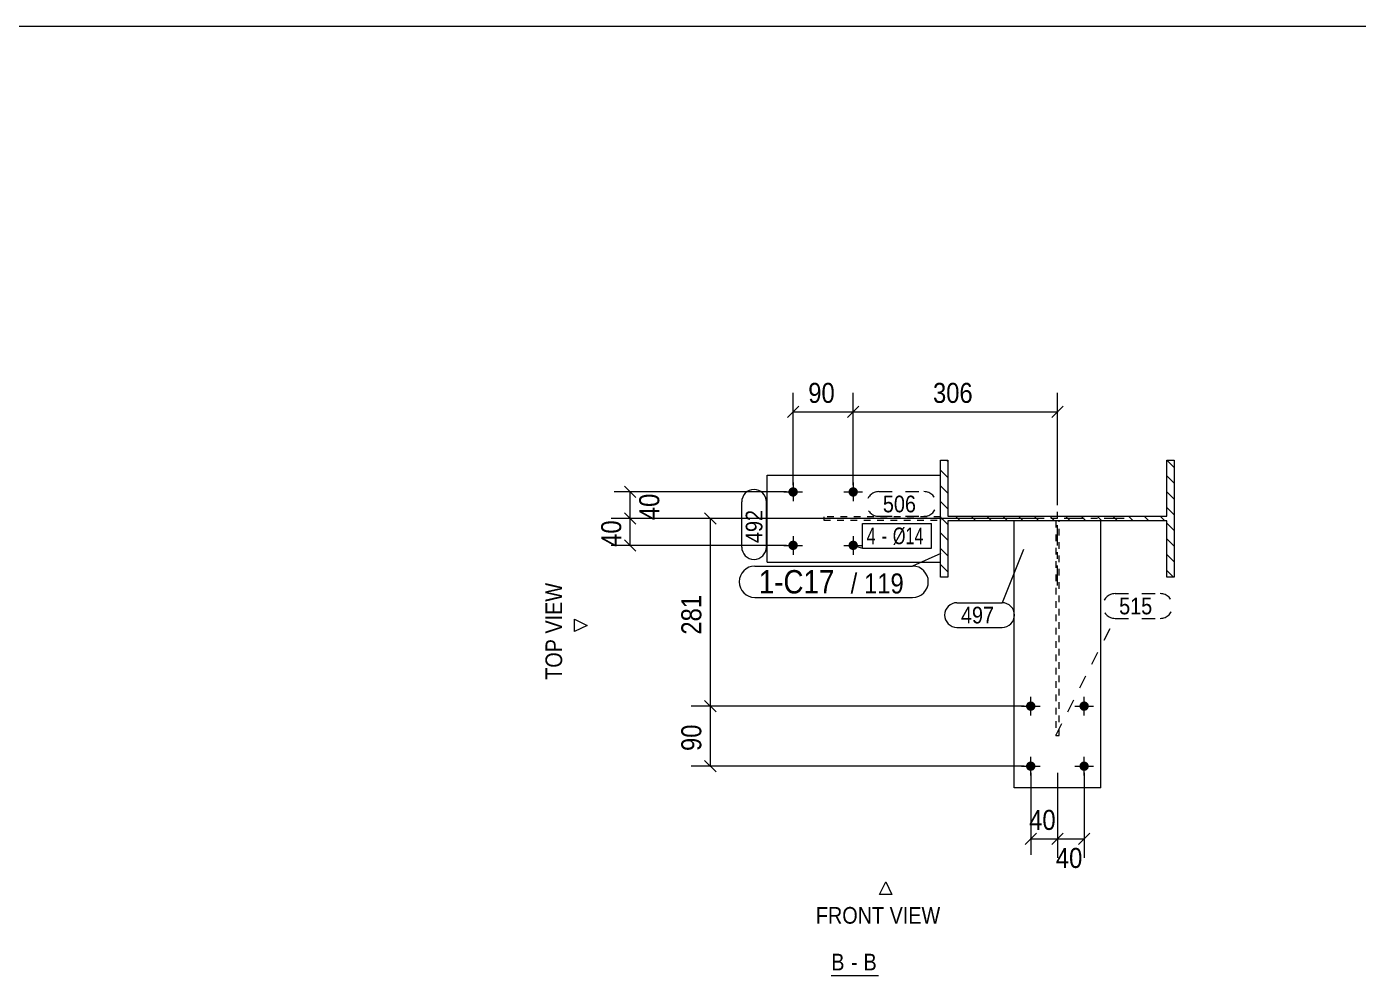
# Model space of a CAD drawing. Header units: millimetres. Extents: x 2 to 825, y 1 to 579.
# Drawn here: x 426 to 625.5, y 436.8 to 579 of the extents above; entities that cross this region are included whole.
import ezdxf

# ---------------------------------------------------------------- set-up
doc = ezdxf.new("R2010")
doc.units = ezdxf.units.MM
for name, pattern in [('XKITLINE00', [0]), ('XKITLINE01', [4, 1, -1, 1, -1]), ('XKITLINE02', [4, 2, -2]), ('XKITLINE03', [6, 3, -1, 1, -1])]:
    doc.linetypes.add(name, pattern=pattern)
for name, color, linetype, lineweight in [('Bolt', 3, 'Continuous', 0), ('BoltMark', 7, 'Continuous', 0), ('Dimensions', 7, 'Continuous', 0), ('DrawingSheet', 5, 'Continuous', 0), ('OtherObjectType', 7, 'Continuous', 0), ('Part', 2, 'Continuous', 0), ('PartMark', 7, 'Continuous', 0)]:
    doc.layers.add(name, color=color, linetype=linetype, lineweight=lineweight)
doc.styles.add('ARIAL', font='ARIAL.TTF')
doc.styles.add('ARIAL_NARROW', font='ARIALN.TTF')

# ---------------------------------------------------------------- blocks, each defined once
blk = doc.blocks.new('*A5')
at = {"layer": 'Part', "color": 7, "linetype": 'XKITLINE00', "lineweight": 0}
for p, q in [((563.99, 513.81), (563.79, 514.01)), ((597.89, 512.91), (596.79, 514.01)), ((563.99, 511.45), (562.89, 512.55)), ((597.89, 510.56), (596.79, 511.66)), ((563.99, 509.1), (562.89, 510.2)), ((597.89, 508.2), (596.79, 509.3)), ((563.99, 506.74), (562.89, 507.84)), ((597.89, 505.84), (596.79, 506.94)), ((563.99, 504.38), (562.89, 505.48)), ((565.81, 504.91), (565.11, 505.61)), ((568.17, 504.91), (567.47, 505.61)), ((570.53, 504.91), (569.83, 505.61)), ((572.89, 504.91), (572.19, 505.61)), ((575.24, 504.91), (574.54, 505.61)), ((577.6, 504.91), (576.9, 505.61)), ((579.96, 504.91), (579.26, 505.61)), ((582.32, 504.91), (581.62, 505.61)), ((584.67, 504.91), (583.97, 505.61)), ((587.03, 504.91), (586.33, 505.61)), ((589.39, 504.91), (588.69, 505.61)), ((591.75, 504.91), (591.05, 505.61)), ((594.1, 504.91), (593.4, 505.61)), ((596.46, 504.91), (595.76, 505.61)), ((563.99, 502.02), (562.89, 503.12)), ((597.89, 503.48), (596.79, 504.58)), ((597.89, 501.13), (596.79, 502.23)), ((563.99, 499.67), (562.89, 500.77)), ((597.89, 498.77), (596.79, 499.87)), ((563.99, 497.31), (562.89, 498.41)), ((597.79, 496.51), (596.79, 497.51))]:
    blk.add_line(p, q, dxfattribs=at)
blk = doc.blocks.new('*A107')
at = {"layer": 'Bolt'}
for points in [[(575.69, 477.2), (575.69, 477.23), (575.7, 477.27), (575.7, 477.3), (575.71, 477.33), (575.72, 477.37), (575.73, 477.4), (575.74, 477.43), (575.76, 477.46), (575.77, 477.49), (575.79, 477.52), (575.81, 477.55), (575.83, 477.58), (575.85, 477.61), (575.87, 477.63), (575.89, 477.66), (575.92, 477.68), (575.95, 477.7), (575.97, 477.73), (576, 477.74), (576.03, 477.76), (576.06, 477.78), (576.09, 477.8), (576.12, 477.81), (576.15, 477.82), (576.19, 477.83), (576.22, 477.84), (576.25, 477.85), (576.29, 477.86), (576.32, 477.86), (576.35, 477.86), (576.39, 477.86), (576.42, 477.86), (576.46, 477.86), (576.49, 477.86), (576.53, 477.85), (576.56, 477.84), (576.59, 477.83), (576.62, 477.82), (576.66, 477.81), (576.69, 477.8), (576.72, 477.78), (576.75, 477.76), (576.78, 477.74), (576.81, 477.73), (576.83, 477.7), (576.86, 477.68), (576.88, 477.66), (576.91, 477.63), (576.93, 477.61), (576.95, 477.58), (576.97, 477.55), (576.99, 477.52), (577.01, 477.49), (577.02, 477.46), (577.04, 477.43), (577.05, 477.4), (577.06, 477.37), (577.07, 477.33), (577.08, 477.3), (577.08, 477.27), (577.09, 477.23), (577.09, 477.2), (577.09, 477.16), (577.09, 477.13), (577.09, 477.09), (577.08, 477.06), (577.08, 477.03), (577.07, 476.99), (577.06, 476.96), (577.05, 476.93), (577.04, 476.9), (577.02, 476.86), (577.01, 476.83), (576.99, 476.8), (576.97, 476.77), (576.95, 476.75), (576.93, 476.72), (576.91, 476.69), (576.88, 476.67), (576.86, 476.64), (576.83, 476.62), (576.81, 476.6), (576.78, 476.58), (576.75, 476.56), (576.72, 476.55), (576.69, 476.53), (576.66, 476.52), (576.62, 476.5), (576.59, 476.49), (576.56, 476.48), (576.53, 476.48), (576.49, 476.47), (576.46, 476.47), (576.42, 476.46), (576.39, 476.46), (576.35, 476.46), (576.32, 476.47), (576.29, 476.47), (576.25, 476.48), (576.22, 476.48), (576.19, 476.49), (576.15, 476.5), (576.12, 476.52), (576.09, 476.53), (576.06, 476.55), (576.03, 476.56), (576, 476.58), (575.97, 476.6), (575.95, 476.62), (575.92, 476.64), (575.89, 476.67), (575.87, 476.69), (575.85, 476.72), (575.83, 476.75), (575.81, 476.77), (575.79, 476.8), (575.77, 476.83), (575.76, 476.86), (575.74, 476.9), (575.73, 476.93), (575.72, 476.96), (575.71, 476.99), (575.7, 477.03), (575.7, 477.06), (575.69, 477.09), (575.69, 477.13), (575.69, 477.16)], [(583.69, 477.2), (583.69, 477.23), (583.7, 477.27), (583.7, 477.3), (583.71, 477.33), (583.72, 477.37), (583.73, 477.4), (583.74, 477.43), (583.76, 477.46), (583.77, 477.49), (583.79, 477.52), (583.81, 477.55), (583.83, 477.58), (583.85, 477.61), (583.87, 477.63), (583.89, 477.66), (583.92, 477.68), (583.95, 477.7), (583.97, 477.73), (584, 477.74), (584.03, 477.76), (584.06, 477.78), (584.09, 477.8), (584.12, 477.81), (584.15, 477.82), (584.19, 477.83), (584.22, 477.84), (584.25, 477.85), (584.29, 477.86), (584.32, 477.86), (584.35, 477.86), (584.39, 477.86), (584.42, 477.86), (584.46, 477.86), (584.49, 477.86), (584.53, 477.85), (584.56, 477.84), (584.59, 477.83), (584.62, 477.82), (584.66, 477.81), (584.69, 477.8), (584.72, 477.78), (584.75, 477.76), (584.78, 477.74), (584.81, 477.73), (584.83, 477.7), (584.86, 477.68), (584.88, 477.66), (584.91, 477.63), (584.93, 477.61), (584.95, 477.58), (584.97, 477.55), (584.99, 477.52), (585.01, 477.49), (585.02, 477.46), (585.04, 477.43), (585.05, 477.4), (585.06, 477.37), (585.07, 477.33), (585.08, 477.3), (585.08, 477.27), (585.09, 477.23), (585.09, 477.2), (585.09, 477.16), (585.09, 477.13), (585.09, 477.09), (585.08, 477.06), (585.08, 477.03), (585.07, 476.99), (585.06, 476.96), (585.05, 476.93), (585.04, 476.9), (585.02, 476.86), (585.01, 476.83), (584.99, 476.8), (584.97, 476.77), (584.95, 476.75), (584.93, 476.72), (584.91, 476.69), (584.88, 476.67), (584.86, 476.64), (584.83, 476.62), (584.81, 476.6), (584.78, 476.58), (584.75, 476.56), (584.72, 476.55), (584.69, 476.53), (584.66, 476.52), (584.62, 476.5), (584.59, 476.49), (584.56, 476.48), (584.53, 476.48), (584.49, 476.47), (584.46, 476.47), (584.42, 476.46), (584.39, 476.46), (584.35, 476.46), (584.32, 476.47), (584.29, 476.47), (584.25, 476.48), (584.22, 476.48), (584.19, 476.49), (584.15, 476.5), (584.12, 476.52), (584.09, 476.53), (584.06, 476.55), (584.03, 476.56), (584, 476.58), (583.97, 476.6), (583.95, 476.62), (583.92, 476.64), (583.89, 476.67), (583.87, 476.69), (583.85, 476.72), (583.83, 476.75), (583.81, 476.77), (583.79, 476.8), (583.77, 476.83), (583.76, 476.86), (583.74, 476.9), (583.73, 476.93), (583.72, 476.96), (583.71, 476.99), (583.7, 477.03), (583.7, 477.06), (583.69, 477.09), (583.69, 477.13), (583.69, 477.16)], [(575.69, 468.2), (575.69, 468.23), (575.7, 468.27), (575.7, 468.3), (575.71, 468.33), (575.72, 468.37), (575.73, 468.4), (575.74, 468.43), (575.76, 468.46), (575.77, 468.49), (575.79, 468.52), (575.81, 468.55), (575.83, 468.58), (575.85, 468.61), (575.87, 468.63), (575.89, 468.66), (575.92, 468.68), (575.95, 468.7), (575.97, 468.73), (576, 468.74), (576.03, 468.76), (576.06, 468.78), (576.09, 468.8), (576.12, 468.81), (576.15, 468.82), (576.19, 468.83), (576.22, 468.84), (576.25, 468.85), (576.29, 468.86), (576.32, 468.86), (576.35, 468.86), (576.39, 468.86), (576.42, 468.86), (576.46, 468.86), (576.49, 468.86), (576.53, 468.85), (576.56, 468.84), (576.59, 468.83), (576.62, 468.82), (576.66, 468.81), (576.69, 468.8), (576.72, 468.78), (576.75, 468.76), (576.78, 468.74), (576.81, 468.73), (576.83, 468.7), (576.86, 468.68), (576.88, 468.66), (576.91, 468.63), (576.93, 468.61), (576.95, 468.58), (576.97, 468.55), (576.99, 468.52), (577.01, 468.49), (577.02, 468.46), (577.04, 468.43), (577.05, 468.4), (577.06, 468.37), (577.07, 468.33), (577.08, 468.3), (577.08, 468.27), (577.09, 468.23), (577.09, 468.2), (577.09, 468.16), (577.09, 468.13), (577.09, 468.09), (577.08, 468.06), (577.08, 468.03), (577.07, 467.99), (577.06, 467.96), (577.05, 467.93), (577.04, 467.9), (577.02, 467.86), (577.01, 467.83), (576.99, 467.8), (576.97, 467.77), (576.95, 467.75), (576.93, 467.72), (576.91, 467.69), (576.88, 467.67), (576.86, 467.64), (576.83, 467.62), (576.81, 467.6), (576.78, 467.58), (576.75, 467.56), (576.72, 467.55), (576.69, 467.53), (576.66, 467.52), (576.62, 467.5), (576.59, 467.49), (576.56, 467.48), (576.53, 467.48), (576.49, 467.47), (576.46, 467.47), (576.42, 467.46), (576.39, 467.46), (576.35, 467.46), (576.32, 467.47), (576.29, 467.47), (576.25, 467.48), (576.22, 467.48), (576.19, 467.49), (576.15, 467.5), (576.12, 467.52), (576.09, 467.53), (576.06, 467.55), (576.03, 467.56), (576, 467.58), (575.97, 467.6), (575.95, 467.62), (575.92, 467.64), (575.89, 467.67), (575.87, 467.69), (575.85, 467.72), (575.83, 467.75), (575.81, 467.77), (575.79, 467.8), (575.77, 467.83), (575.76, 467.86), (575.74, 467.9), (575.73, 467.93), (575.72, 467.96), (575.71, 467.99), (575.7, 468.03), (575.7, 468.06), (575.69, 468.09), (575.69, 468.13), (575.69, 468.16)], [(583.69, 468.2), (583.69, 468.23), (583.7, 468.27), (583.7, 468.3), (583.71, 468.33), (583.72, 468.37), (583.73, 468.4), (583.74, 468.43), (583.76, 468.46), (583.77, 468.49), (583.79, 468.52), (583.81, 468.55), (583.83, 468.58), (583.85, 468.61), (583.87, 468.63), (583.89, 468.66), (583.92, 468.68), (583.95, 468.7), (583.97, 468.73), (584, 468.74), (584.03, 468.76), (584.06, 468.78), (584.09, 468.8), (584.12, 468.81), (584.15, 468.82), (584.19, 468.83), (584.22, 468.84), (584.25, 468.85), (584.29, 468.86), (584.32, 468.86), (584.35, 468.86), (584.39, 468.86), (584.42, 468.86), (584.46, 468.86), (584.49, 468.86), (584.53, 468.85), (584.56, 468.84), (584.59, 468.83), (584.62, 468.82), (584.66, 468.81), (584.69, 468.8), (584.72, 468.78), (584.75, 468.76), (584.78, 468.74), (584.81, 468.73), (584.83, 468.7), (584.86, 468.68), (584.88, 468.66), (584.91, 468.63), (584.93, 468.61), (584.95, 468.58), (584.97, 468.55), (584.99, 468.52), (585.01, 468.49), (585.02, 468.46), (585.04, 468.43), (585.05, 468.4), (585.06, 468.37), (585.07, 468.33), (585.08, 468.3), (585.08, 468.27), (585.09, 468.23), (585.09, 468.2), (585.09, 468.16), (585.09, 468.13), (585.09, 468.09), (585.08, 468.06), (585.08, 468.03), (585.07, 467.99), (585.06, 467.96), (585.05, 467.93), (585.04, 467.9), (585.02, 467.86), (585.01, 467.83), (584.99, 467.8), (584.97, 467.77), (584.95, 467.75), (584.93, 467.72), (584.91, 467.69), (584.88, 467.67), (584.86, 467.64), (584.83, 467.62), (584.81, 467.6), (584.78, 467.58), (584.75, 467.56), (584.72, 467.55), (584.69, 467.53), (584.66, 467.52), (584.62, 467.5), (584.59, 467.49), (584.56, 467.48), (584.53, 467.48), (584.49, 467.47), (584.46, 467.47), (584.42, 467.46), (584.39, 467.46), (584.35, 467.46), (584.32, 467.47), (584.29, 467.47), (584.25, 467.48), (584.22, 467.48), (584.19, 467.49), (584.15, 467.5), (584.12, 467.52), (584.09, 467.53), (584.06, 467.55), (584.03, 467.56), (584, 467.58), (583.97, 467.6), (583.95, 467.62), (583.92, 467.64), (583.89, 467.67), (583.87, 467.69), (583.85, 467.72), (583.83, 467.75), (583.81, 467.77), (583.79, 467.8), (583.77, 467.83), (583.76, 467.86), (583.74, 467.9), (583.73, 467.93), (583.72, 467.96), (583.71, 467.99), (583.7, 468.03), (583.7, 468.06), (583.69, 468.09), (583.69, 468.13), (583.69, 468.16)]]:
    blk.add_hatch(color=3, dxfattribs=at).paths.add_polyline_path(points, flags=17)
at = {"layer": 'Bolt', "color": 3, "linetype": 'XKITLINE00', "lineweight": 0}
for p, q in [((574.99, 477.16), (577.79, 477.16)), ((576.39, 475.76), (576.39, 478.56)), ((582.99, 477.16), (585.79, 477.16)), ((584.39, 475.76), (584.39, 478.56)), ((576.39, 466.76), (576.39, 469.56)), ((584.39, 466.76), (584.39, 469.56)), ((574.99, 468.16), (577.79, 468.16)), ((582.99, 468.16), (585.79, 468.16))]:
    blk.add_line(p, q, dxfattribs=at)
blk = doc.blocks.new('*A108')
at = {"layer": 'Bolt'}
for points in [[(540.82, 509.96), (540.86, 509.96), (540.89, 509.96), (540.93, 509.95), (540.96, 509.94), (540.99, 509.93), (541.02, 509.92), (541.06, 509.91), (541.09, 509.9), (541.12, 509.88), (541.15, 509.86), (541.18, 509.84), (541.21, 509.83), (541.23, 509.8), (541.26, 509.78), (541.28, 509.76), (541.31, 509.73), (541.33, 509.71), (541.35, 509.68), (541.37, 509.65), (541.39, 509.62), (541.41, 509.59), (541.42, 509.56), (541.44, 509.53), (541.45, 509.5), (541.46, 509.47), (541.47, 509.43), (541.48, 509.4), (541.48, 509.37), (541.49, 509.33), (541.49, 509.3), (541.49, 509.26), (541.49, 509.23), (541.49, 509.19), (541.48, 509.16), (541.48, 509.13), (541.47, 509.09), (541.46, 509.06), (541.45, 509.03), (541.44, 509), (541.42, 508.96), (541.41, 508.93), (541.39, 508.9), (541.37, 508.87), (541.35, 508.85), (541.33, 508.82), (541.31, 508.79), (541.28, 508.77), (541.26, 508.74), (541.23, 508.72), (541.21, 508.7), (541.18, 508.68), (541.15, 508.66), (541.12, 508.65), (541.09, 508.63), (541.06, 508.62), (541.02, 508.6), (540.99, 508.59), (540.96, 508.58), (540.93, 508.58), (540.89, 508.57), (540.86, 508.57), (540.82, 508.56), (540.79, 508.56), (540.75, 508.56), (540.72, 508.57), (540.69, 508.57), (540.65, 508.58), (540.62, 508.58), (540.59, 508.59), (540.55, 508.6), (540.52, 508.62), (540.49, 508.63), (540.46, 508.65), (540.43, 508.66), (540.4, 508.68), (540.37, 508.7), (540.34, 508.72), (540.32, 508.74), (540.29, 508.77), (540.27, 508.79), (540.25, 508.82), (540.23, 508.85), (540.21, 508.87), (540.19, 508.9), (540.17, 508.93), (540.16, 508.96), (540.14, 509), (540.13, 509.03), (540.12, 509.06), (540.11, 509.09), (540.1, 509.13), (540.1, 509.16), (540.09, 509.19), (540.09, 509.23), (540.09, 509.26), (540.09, 509.3), (540.09, 509.33), (540.1, 509.37), (540.1, 509.4), (540.11, 509.43), (540.12, 509.47), (540.13, 509.5), (540.14, 509.53), (540.16, 509.56), (540.17, 509.59), (540.19, 509.62), (540.21, 509.65), (540.23, 509.68), (540.25, 509.71), (540.27, 509.73), (540.29, 509.76), (540.32, 509.78), (540.34, 509.8), (540.37, 509.83), (540.4, 509.84), (540.43, 509.86), (540.46, 509.88), (540.49, 509.9), (540.52, 509.91), (540.55, 509.92), (540.59, 509.93), (540.62, 509.94), (540.65, 509.95), (540.69, 509.96), (540.72, 509.96), (540.75, 509.96), (540.79, 509.96)], [(549.82, 509.96), (549.86, 509.96), (549.89, 509.96), (549.93, 509.95), (549.96, 509.94), (549.99, 509.93), (550.02, 509.92), (550.06, 509.91), (550.09, 509.9), (550.12, 509.88), (550.15, 509.86), (550.18, 509.84), (550.21, 509.83), (550.23, 509.8), (550.26, 509.78), (550.28, 509.76), (550.31, 509.73), (550.33, 509.71), (550.35, 509.68), (550.37, 509.65), (550.39, 509.62), (550.41, 509.59), (550.42, 509.56), (550.44, 509.53), (550.45, 509.5), (550.46, 509.47), (550.47, 509.43), (550.48, 509.4), (550.48, 509.37), (550.49, 509.33), (550.49, 509.3), (550.49, 509.26), (550.49, 509.23), (550.49, 509.19), (550.48, 509.16), (550.48, 509.13), (550.47, 509.09), (550.46, 509.06), (550.45, 509.03), (550.44, 509), (550.42, 508.96), (550.41, 508.93), (550.39, 508.9), (550.37, 508.87), (550.35, 508.85), (550.33, 508.82), (550.31, 508.79), (550.28, 508.77), (550.26, 508.74), (550.23, 508.72), (550.21, 508.7), (550.18, 508.68), (550.15, 508.66), (550.12, 508.65), (550.09, 508.63), (550.06, 508.62), (550.02, 508.6), (549.99, 508.59), (549.96, 508.58), (549.93, 508.58), (549.89, 508.57), (549.86, 508.57), (549.82, 508.56), (549.79, 508.56), (549.75, 508.56), (549.72, 508.57), (549.69, 508.57), (549.65, 508.58), (549.62, 508.58), (549.59, 508.59), (549.55, 508.6), (549.52, 508.62), (549.49, 508.63), (549.46, 508.65), (549.43, 508.66), (549.4, 508.68), (549.37, 508.7), (549.34, 508.72), (549.32, 508.74), (549.29, 508.77), (549.27, 508.79), (549.25, 508.82), (549.23, 508.85), (549.21, 508.87), (549.19, 508.9), (549.17, 508.93), (549.16, 508.96), (549.14, 509), (549.13, 509.03), (549.12, 509.06), (549.11, 509.09), (549.1, 509.13), (549.1, 509.16), (549.09, 509.19), (549.09, 509.23), (549.09, 509.26), (549.09, 509.3), (549.09, 509.33), (549.1, 509.37), (549.1, 509.4), (549.11, 509.43), (549.12, 509.47), (549.13, 509.5), (549.14, 509.53), (549.16, 509.56), (549.17, 509.59), (549.19, 509.62), (549.21, 509.65), (549.23, 509.68), (549.25, 509.71), (549.27, 509.73), (549.29, 509.76), (549.32, 509.78), (549.34, 509.8), (549.37, 509.83), (549.4, 509.84), (549.43, 509.86), (549.46, 509.88), (549.49, 509.9), (549.52, 509.91), (549.55, 509.92), (549.59, 509.93), (549.62, 509.94), (549.65, 509.95), (549.69, 509.96), (549.72, 509.96), (549.75, 509.96), (549.79, 509.96)], [(540.82, 501.96), (540.86, 501.96), (540.89, 501.96), (540.93, 501.95), (540.96, 501.94), (540.99, 501.93), (541.02, 501.92), (541.06, 501.91), (541.09, 501.9), (541.12, 501.88), (541.15, 501.86), (541.18, 501.84), (541.21, 501.83), (541.23, 501.8), (541.26, 501.78), (541.28, 501.76), (541.31, 501.73), (541.33, 501.71), (541.35, 501.68), (541.37, 501.65), (541.39, 501.62), (541.41, 501.59), (541.42, 501.56), (541.44, 501.53), (541.45, 501.5), (541.46, 501.47), (541.47, 501.43), (541.48, 501.4), (541.48, 501.37), (541.49, 501.33), (541.49, 501.3), (541.49, 501.26), (541.49, 501.23), (541.49, 501.19), (541.48, 501.16), (541.48, 501.13), (541.47, 501.09), (541.46, 501.06), (541.45, 501.03), (541.44, 501), (541.42, 500.96), (541.41, 500.93), (541.39, 500.9), (541.37, 500.87), (541.35, 500.85), (541.33, 500.82), (541.31, 500.79), (541.28, 500.77), (541.26, 500.74), (541.23, 500.72), (541.21, 500.7), (541.18, 500.68), (541.15, 500.66), (541.12, 500.65), (541.09, 500.63), (541.06, 500.62), (541.02, 500.6), (540.99, 500.59), (540.96, 500.58), (540.93, 500.58), (540.89, 500.57), (540.86, 500.57), (540.82, 500.56), (540.79, 500.56), (540.75, 500.56), (540.72, 500.57), (540.69, 500.57), (540.65, 500.58), (540.62, 500.58), (540.59, 500.59), (540.55, 500.6), (540.52, 500.62), (540.49, 500.63), (540.46, 500.65), (540.43, 500.66), (540.4, 500.68), (540.37, 500.7), (540.34, 500.72), (540.32, 500.74), (540.29, 500.77), (540.27, 500.79), (540.25, 500.82), (540.23, 500.85), (540.21, 500.87), (540.19, 500.9), (540.17, 500.93), (540.16, 500.96), (540.14, 501), (540.13, 501.03), (540.12, 501.06), (540.11, 501.09), (540.1, 501.13), (540.1, 501.16), (540.09, 501.19), (540.09, 501.23), (540.09, 501.26), (540.09, 501.3), (540.09, 501.33), (540.1, 501.37), (540.1, 501.4), (540.11, 501.43), (540.12, 501.47), (540.13, 501.5), (540.14, 501.53), (540.16, 501.56), (540.17, 501.59), (540.19, 501.62), (540.21, 501.65), (540.23, 501.68), (540.25, 501.71), (540.27, 501.73), (540.29, 501.76), (540.32, 501.78), (540.34, 501.8), (540.37, 501.83), (540.4, 501.84), (540.43, 501.86), (540.46, 501.88), (540.49, 501.9), (540.52, 501.91), (540.55, 501.92), (540.59, 501.93), (540.62, 501.94), (540.65, 501.95), (540.69, 501.96), (540.72, 501.96), (540.75, 501.96), (540.79, 501.96)], [(549.82, 501.96), (549.86, 501.96), (549.89, 501.96), (549.93, 501.95), (549.96, 501.94), (549.99, 501.93), (550.02, 501.92), (550.06, 501.91), (550.09, 501.9), (550.12, 501.88), (550.15, 501.86), (550.18, 501.84), (550.21, 501.83), (550.23, 501.8), (550.26, 501.78), (550.28, 501.76), (550.31, 501.73), (550.33, 501.71), (550.35, 501.68), (550.37, 501.65), (550.39, 501.62), (550.41, 501.59), (550.42, 501.56), (550.44, 501.53), (550.45, 501.5), (550.46, 501.47), (550.47, 501.43), (550.48, 501.4), (550.48, 501.37), (550.49, 501.33), (550.49, 501.3), (550.49, 501.26), (550.49, 501.23), (550.49, 501.19), (550.48, 501.16), (550.48, 501.13), (550.47, 501.09), (550.46, 501.06), (550.45, 501.03), (550.44, 501), (550.42, 500.96), (550.41, 500.93), (550.39, 500.9), (550.37, 500.87), (550.35, 500.85), (550.33, 500.82), (550.31, 500.79), (550.28, 500.77), (550.26, 500.74), (550.23, 500.72), (550.21, 500.7), (550.18, 500.68), (550.15, 500.66), (550.12, 500.65), (550.09, 500.63), (550.06, 500.62), (550.02, 500.6), (549.99, 500.59), (549.96, 500.58), (549.93, 500.58), (549.89, 500.57), (549.86, 500.57), (549.82, 500.56), (549.79, 500.56), (549.75, 500.56), (549.72, 500.57), (549.69, 500.57), (549.65, 500.58), (549.62, 500.58), (549.59, 500.59), (549.55, 500.6), (549.52, 500.62), (549.49, 500.63), (549.46, 500.65), (549.43, 500.66), (549.4, 500.68), (549.37, 500.7), (549.34, 500.72), (549.32, 500.74), (549.29, 500.77), (549.27, 500.79), (549.25, 500.82), (549.23, 500.85), (549.21, 500.87), (549.19, 500.9), (549.17, 500.93), (549.16, 500.96), (549.14, 501), (549.13, 501.03), (549.12, 501.06), (549.11, 501.09), (549.1, 501.13), (549.1, 501.16), (549.09, 501.19), (549.09, 501.23), (549.09, 501.26), (549.09, 501.3), (549.09, 501.33), (549.1, 501.37), (549.1, 501.4), (549.11, 501.43), (549.12, 501.47), (549.13, 501.5), (549.14, 501.53), (549.16, 501.56), (549.17, 501.59), (549.19, 501.62), (549.21, 501.65), (549.23, 501.68), (549.25, 501.71), (549.27, 501.73), (549.29, 501.76), (549.32, 501.78), (549.34, 501.8), (549.37, 501.83), (549.4, 501.84), (549.43, 501.86), (549.46, 501.88), (549.49, 501.9), (549.52, 501.91), (549.55, 501.92), (549.59, 501.93), (549.62, 501.94), (549.65, 501.95), (549.69, 501.96), (549.72, 501.96), (549.75, 501.96), (549.79, 501.96)]]:
    blk.add_hatch(color=3, dxfattribs=at).paths.add_polyline_path(points, flags=17)
at = {"layer": 'Bolt', "color": 3, "linetype": 'XKITLINE00', "lineweight": 0}
for p, q in [((539.39, 509.26), (542.19, 509.26)), ((540.79, 510.66), (540.79, 507.86)), ((548.39, 509.26), (551.19, 509.26)), ((549.79, 510.66), (549.79, 507.86)), ((539.39, 501.26), (542.19, 501.26)), ((540.79, 502.66), (540.79, 499.86)), ((548.39, 501.26), (551.19, 501.26)), ((549.79, 502.66), (549.79, 499.86))]:
    blk.add_line(p, q, dxfattribs=at)
blk = doc.blocks.new('*A109')
at = {"layer": 'Part', "color": 7, "linetype": 'XKITLINE03', "lineweight": 0}
for p, q in [((580.39, 495.26), (580.39, 515.26)), ((590.39, 505.26), (570.39, 505.26))]:
    blk.add_line(p, q, dxfattribs=at)
at = {"layer": 'Part', "color": 2, "linetype": 'XKITLINE00', "lineweight": 0}
for p, q in [((562.89, 496.51), (562.89, 514.01)), ((562.89, 514.01), (563.99, 514.01)), ((563.99, 514.01), (563.99, 505.61)), ((596.79, 514.01), (597.89, 514.01)), ((596.79, 505.61), (596.79, 514.01)), ((597.89, 514.01), (597.89, 496.51)), ((563.99, 505.61), (596.79, 505.61)), ((596.79, 504.91), (563.99, 504.91)), ((563.99, 504.91), (563.99, 496.51)), ((596.79, 496.51), (596.79, 504.91)), ((563.99, 496.51), (562.89, 496.51)), ((597.89, 496.51), (596.79, 496.51))]:
    blk.add_line(p, q, dxfattribs=at)
blk = doc.blocks.new('*A110')
at = {"layer": 'Part', "color": 7, "linetype": 'XKITLINE01', "lineweight": 0}
for p, q in [((580.64, 504.91), (580.14, 504.91)), ((580.14, 504.91), (580.14, 472.76)), ((580.64, 472.76), (580.64, 504.91)), ((580.14, 472.76), (580.64, 472.76))]:
    blk.add_line(p, q, dxfattribs=at)
blk = doc.blocks.new('*A111')
at = {"layer": 'Part', "color": 2, "linetype": 'XKITLINE00', "lineweight": 0}
for p, q in [((573.89, 464.91), (573.89, 504.91)), ((586.89, 464.91), (586.89, 504.91)), ((586.89, 464.91), (573.89, 464.91))]:
    blk.add_line(p, q, dxfattribs=at)
at = {"layer": 'Part', "color": 7, "linetype": 'XKITLINE01', "lineweight": 0}
blk.add_line((586.89, 504.91), (573.89, 504.91), dxfattribs=at)
blk = doc.blocks.new('*A112')
at = {"layer": 'Part', "color": 2, "linetype": 'XKITLINE00', "lineweight": 0}
for p, q in [((536.89, 498.76), (536.89, 511.76)), ((536.89, 511.76), (562.89, 511.76)), ((536.89, 498.76), (562.89, 498.76))]:
    blk.add_line(p, q, dxfattribs=at)
at = {"layer": 'Part', "color": 7, "linetype": 'XKITLINE01', "lineweight": 0}
blk.add_line((562.89, 498.76), (562.89, 511.76), dxfattribs=at)
blk = doc.blocks.new('*A113')
at = {"layer": 'Part', "color": 7, "linetype": 'XKITLINE01', "lineweight": 0}
for p, q in [((562.89, 505.51), (545.39, 505.51)), ((545.39, 505.51), (545.39, 505.01)), ((545.39, 505.01), (562.89, 505.01)), ((562.89, 505.51), (562.89, 505.51)), ((562.89, 505.01), (562.89, 505.51)), ((562.89, 505.51), (562.89, 505.01)), ((562.89, 505.01), (562.89, 505.01))]:
    blk.add_line(p, q, dxfattribs=at)
blk = doc.blocks.new('*A114')
at = {"layer": 'DrawingSheet', "color": 5, "linetype": 'XKITLINE00', "lineweight": 0}
blk.add_line((825, 579), (5, 579), dxfattribs=at)
blk = doc.blocks.new('*A266')
at = {"layer": 'Dimensions', "color": 7, "linetype": 'XKITLINE00', "lineweight": 0}
for p, q in [((539.79, 505.26), (513.54, 505.26)), ((515.54, 506.11), (517.24, 504.41)), ((516.39, 501.26), (516.39, 505.26)), ((539.79, 501.26), (513.54, 501.26)), ((515.54, 502.11), (517.24, 500.41))]:
    blk.add_line(p, q, dxfattribs=at)
at = {"layer": 'Dimensions', "color": 3}
for p in [(516.39, 505.26), (516.39, 501.26)]:
    blk.add_point(p, dxfattribs=at)
at = {"layer": 'Dimensions', "color": 3, "style": 'ARIAL', "width": 0.85}
blk.add_text('40', height=3, rotation=90.0002, dxfattribs=at).set_placement((515.04, 501.04))
blk = doc.blocks.new('*A267')
at = {"layer": 'Dimensions', "color": 7, "linetype": 'XKITLINE00', "lineweight": 0}
for p, q in [((539.79, 509.26), (513.99, 509.26)), ((515.54, 510.11), (517.24, 508.41)), ((516.39, 505.26), (516.39, 509.26)), ((539.79, 505.26), (513.99, 505.26)), ((515.54, 506.11), (517.24, 504.41))]:
    blk.add_line(p, q, dxfattribs=at)
at = {"layer": 'Dimensions', "color": 3}
for p in [(516.39, 509.26), (516.39, 505.26)]:
    blk.add_point(p, dxfattribs=at)
at = {"layer": 'Dimensions', "color": 3, "style": 'ARIAL', "width": 0.85}
blk.add_text('40', height=3, rotation=90.0002, dxfattribs=at).set_placement((520.74, 505.04))
blk = doc.blocks.new('*A268')
at = {"layer": 'Dimensions', "color": 7, "linetype": 'XKITLINE00', "lineweight": 0}
for p, q in [((575.39, 477.16), (525.54, 477.16)), ((527.54, 478.01), (529.24, 476.31)), ((528.39, 468.16), (528.39, 477.16)), ((527.54, 469.01), (529.24, 467.31)), ((575.39, 468.16), (525.54, 468.16))]:
    blk.add_line(p, q, dxfattribs=at)
at = {"layer": 'Dimensions', "color": 3}
for p in [(528.39, 477.16), (528.39, 468.16)]:
    blk.add_point(p, dxfattribs=at)
at = {"layer": 'Dimensions', "color": 3, "style": 'ARIAL', "width": 0.85}
blk.add_text('90', height=3, rotation=90.0002, dxfattribs=at).set_placement((527.04, 470.44))
blk = doc.blocks.new('*A269')
at = {"layer": 'Dimensions', "color": 7, "linetype": 'XKITLINE00', "lineweight": 0}
for p, q in [((575.39, 505.26), (525.54, 505.26)), ((527.54, 506.11), (529.24, 504.41)), ((528.39, 477.16), (528.39, 505.26)), ((575.39, 477.16), (525.54, 477.16)), ((527.54, 478.01), (529.24, 476.31))]:
    blk.add_line(p, q, dxfattribs=at)
at = {"layer": 'Dimensions', "color": 3}
for p in [(528.39, 505.26), (528.39, 477.16)]:
    blk.add_point(p, dxfattribs=at)
at = {"layer": 'Dimensions', "color": 3, "style": 'ARIAL', "width": 0.85}
blk.add_text('281', height=3, rotation=90.0002, dxfattribs=at).set_placement((527.04, 487.88))
blk = doc.blocks.new('*A270')
at = {"layer": 'Dimensions', "color": 7, "linetype": 'XKITLINE00', "lineweight": 0}
for p, q in [((540.79, 510.26), (540.79, 524.11)), ((549.79, 510.26), (549.79, 524.11)), ((541.64, 522.11), (539.94, 520.41)), ((540.79, 521.26), (549.79, 521.26)), ((550.64, 522.11), (548.94, 520.41))]:
    blk.add_line(p, q, dxfattribs=at)
at = {"layer": 'Dimensions', "color": 3}
for p in [(540.79, 521.26), (549.79, 521.26)]:
    blk.add_point(p, dxfattribs=at)
at = {"layer": 'Dimensions', "color": 3, "style": 'ARIAL', "width": 0.85}
blk.add_text('90', height=3, dxfattribs=at).set_placement((543.06, 522.61))
blk = doc.blocks.new('*A271')
at = {"layer": 'Dimensions', "color": 7, "linetype": 'XKITLINE00', "lineweight": 0}
for p, q in [((549.79, 510.26), (549.79, 524.11)), ((580.39, 510.26), (580.39, 524.11)), ((550.64, 522.11), (548.94, 520.41)), ((549.79, 521.26), (580.39, 521.26)), ((581.24, 522.11), (579.54, 520.41))]:
    blk.add_line(p, q, dxfattribs=at)
at = {"layer": 'Dimensions', "color": 3}
for p in [(549.79, 521.26), (580.39, 521.26)]:
    blk.add_point(p, dxfattribs=at)
at = {"layer": 'Dimensions', "color": 3, "style": 'ARIAL', "width": 0.85}
blk.add_text('306', height=3, dxfattribs=at).set_placement((561.75, 522.61))
blk = doc.blocks.new('*A272')
at = {"layer": 'Dimensions', "color": 7, "linetype": 'XKITLINE00', "lineweight": 0}
for p, q in [((576.39, 467.16), (576.39, 454.86)), ((580.39, 467.16), (580.39, 454.86)), ((577.24, 458.11), (575.54, 456.41)), ((576.39, 457.26), (580.39, 457.26)), ((581.24, 458.11), (579.54, 456.41))]:
    blk.add_line(p, q, dxfattribs=at)
at = {"layer": 'Dimensions', "color": 3}
for p in [(576.39, 457.26), (580.39, 457.26)]:
    blk.add_point(p, dxfattribs=at)
at = {"layer": 'Dimensions', "color": 3, "style": 'ARIAL', "width": 0.85}
blk.add_text('40', height=3, dxfattribs=at).set_placement((576.16, 458.61))
blk = doc.blocks.new('*A273')
at = {"layer": 'Dimensions', "color": 7, "linetype": 'XKITLINE00', "lineweight": 0}
for p, q in [((580.39, 467.16), (580.39, 454.41)), ((584.39, 467.16), (584.39, 454.41)), ((581.24, 458.11), (579.54, 456.41)), ((580.39, 457.26), (584.39, 457.26)), ((585.24, 458.11), (583.54, 456.41))]:
    blk.add_line(p, q, dxfattribs=at)
at = {"layer": 'Dimensions', "color": 3}
for p in [(580.39, 457.26), (584.39, 457.26)]:
    blk.add_point(p, dxfattribs=at)
at = {"layer": 'Dimensions', "color": 3, "style": 'ARIAL', "width": 0.85}
blk.add_text('40', height=3, dxfattribs=at).set_placement((580.16, 452.91))
blk = doc.blocks.new('*A274')
at = {"layer": 'BoltMark', "color": 7, "linetype": 'XKITLINE00', "lineweight": 0}
for p, q in [((551.2, 504.53), (561.5, 504.53)), ((551.2, 500.83), (551.2, 504.53)), ((561.5, 500.83), (561.5, 504.53)), ((549.79, 501.26), (551.2, 500.83)), ((551.2, 500.83), (561.5, 500.83))]:
    blk.add_line(p, q, dxfattribs=at)
at = {"layer": 'BoltMark', "color": 3, "style": 'ARIAL_NARROW', "width": 0.85}
for s, p in [('4', (551.8, 501.43)), ('Ø14', (555.73, 501.43)), ('-', (554.07, 501.43))]:
    blk.add_text(s, height=2.5, dxfattribs=at).set_placement(p)
blk = doc.blocks.new('*A275')
at = {"layer": 'PartMark', "color": 7, "linetype": 'XKITLINE02', "lineweight": 0}
for p, q in [((553.64, 509.31), (560.4, 509.31)), ((553.64, 505.61), (560.4, 505.61))]:
    blk.add_line(p, q, dxfattribs=at)
for centre, start, end in [((553.64, 507.46), 90, 270), ((560.4, 507.46), 270, 90)]:
    blk.add_arc(centre, 1.85, start, end, dxfattribs=at)
at = {"layer": 'PartMark', "color": 3, "style": 'ARIAL', "width": 0.85}
blk.add_text('506', height=2.5, dxfattribs=at).set_placement((554.24, 506.21))
blk = doc.blocks.new('*A276')
at = {"layer": 'PartMark', "color": 7, "linetype": 'XKITLINE00', "lineweight": 0}
for p, q in [((533.09, 501.01), (533.09, 507.78)), ((536.79, 501.01), (536.79, 507.78))]:
    blk.add_line(p, q, dxfattribs=at)
for centre, start, end in [((534.94, 507.78), 0, 180), ((534.94, 501.01), 180, 0)]:
    blk.add_arc(centre, 1.85, start, end, dxfattribs=at)
at = {"layer": 'PartMark', "color": 3, "style": 'ARIAL', "width": 0.85}
blk.add_text('492', height=2.5, rotation=90.0002, dxfattribs=at).set_placement((536.19, 501.61))
blk = doc.blocks.new('*A277')
at = {"layer": 'PartMark', "color": 7, "linetype": 'XKITLINE00', "lineweight": 0}
for p, q in [((575.3, 500.66), (572.11, 492.66)), ((565.34, 492.66), (572.11, 492.66)), ((565.34, 488.96), (572.11, 488.96))]:
    blk.add_line(p, q, dxfattribs=at)
for centre, start, end in [((565.34, 490.81), 90, 270), ((572.11, 490.81), 270, 90)]:
    blk.add_arc(centre, 1.85, start, end, dxfattribs=at)
at = {"layer": 'PartMark', "color": 3, "style": 'ARIAL', "width": 0.85}
blk.add_text('497', height=2.5, dxfattribs=at).set_placement((565.94, 489.56))
blk = doc.blocks.new('*A278')
at = {"layer": 'PartMark', "color": 7, "linetype": 'XKITLINE02', "lineweight": 0}
for p, q in [((589.04, 494.02), (595.8, 494.02)), ((580.14, 472.76), (589.04, 490.32)), ((589.04, 490.32), (595.8, 490.32))]:
    blk.add_line(p, q, dxfattribs=at)
for centre, start, end in [((589.04, 492.17), 90, 270), ((595.8, 492.17), 270, 90)]:
    blk.add_arc(centre, 1.85, start, end, dxfattribs=at)
at = {"layer": 'PartMark', "color": 3, "style": 'ARIAL', "width": 0.85}
blk.add_text('515', height=2.5, dxfattribs=at).set_placement((589.64, 490.92))
blk = doc.blocks.new('*A279')
at = {"layer": 'PartMark', "color": 7, "linetype": 'XKITLINE00', "lineweight": 0}
for p, q in [((562.94, 500.04), (558.7, 498.15)), ((535.05, 498.15), (558.7, 498.15)), ((535.05, 493.45), (558.7, 493.45))]:
    blk.add_line(p, q, dxfattribs=at)
for centre, start, end in [((535.05, 495.8), 90, 270), ((558.7, 495.8), 270, 90)]:
    blk.add_arc(centre, 2.35, start, end, dxfattribs=at)
at = {"layer": 'PartMark', "color": 1, "style": 'ARIAL', "width": 0.85}
blk.add_text('1-C17', height=3.5, dxfattribs=at).set_placement((535.65, 494.05))
at = {"layer": 'PartMark', "color": 3, "style": 'ARIAL', "width": 0.85}
for s, p in [('/', (549.41, 494.05)), ('119', (551.42, 494.05))]:
    blk.add_text(s, height=3, dxfattribs=at).set_placement(p)
blk = doc.blocks.new('*A280')
at = {"layer": 'OtherObjectType', "color": 7, "linetype": 'XKITLINE00', "lineweight": 0}
for p, q in [((508.06, 488.33), (508.06, 490.2)), ((508.06, 490.2), (509.94, 489.26)), ((509.94, 489.26), (508.06, 488.33)), ((509.94, 489.26), (509.94, 489.26)), ((553.73, 448.94), (554.66, 450.81)), ((555.6, 448.94), (553.73, 448.94)), ((554.66, 450.81), (555.6, 448.94)), ((554.66, 450.81), (554.66, 450.81)), ((546.51, 436.81), (553.57, 436.81))]:
    blk.add_line(p, q, dxfattribs=at)
at = {"layer": 'OtherObjectType', "color": 7, "style": 'ARIAL', "width": 0.85}
blk.add_text('TOP VIEW', height=2.5, rotation=90, dxfattribs=at).set_placement((506.19, 481.11))
for s, p in [('FRONT VIEW', (544.2, 444.56)), ('B', (546.51, 437.56)), ('B', (551.34, 437.56)), ('-', (549.48, 437.56))]:
    blk.add_text(s, height=2.5, dxfattribs=at).set_placement(p)

msp = doc.modelspace()

# ---------------------------------------------------------------- block references
at = {"lineweight": 0}
for name in ['*A114', '*A270', '*A271', '*A109', '*A5', '*A112', '*A267', '*A276', '*A108', '*A275', '*A266', '*A269', '*A113', '*A111', '*A110', '*A274', '*A279', '*A277', '*A278', '*A268', '*A107', '*A272', '*A273']:
    msp.add_blockref(name, (0, 0), dxfattribs=at)
at = {"layer": 'OtherObjectType', "lineweight": 0}
msp.add_blockref('*A280', (0, 0), dxfattribs=at)

doc.saveas('drawing.dxf')
